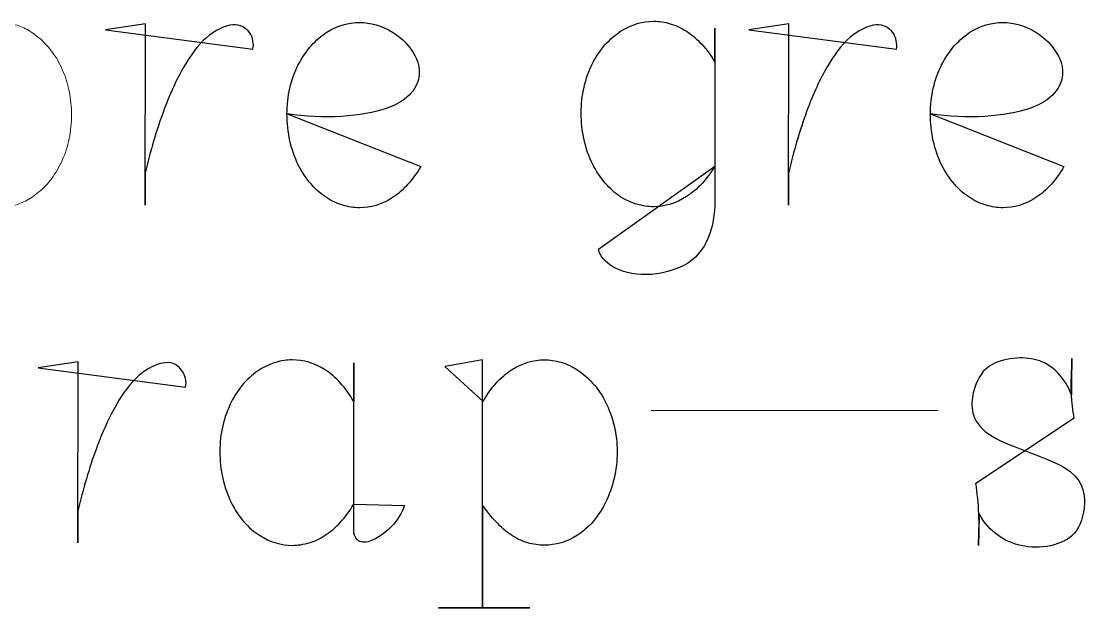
# Model space of a CAD drawing. Header units: centimetres. Extents: x -9.8 to 9.8, y -7.2 to 7.2.
# Drawn here: x -8.713 to -7.648, y 4.834 to 5.421 of the extents above; entities that cross this region are included whole.
import ezdxf

# ---------------------------------------------------------------- set-up
doc = ezdxf.new("R2010")
doc.units = ezdxf.units.CM
doc.header["$MEASUREMENT"] = 0
doc.layers.add('Layer 1', color=7, linetype='Continuous')

msp = doc.modelspace()

# ---------------------------------------------------------------- linework, layer by layer
at = {"layer": 'Layer 1', "color": 7, "lineweight": 0}
msp.add_open_spline([(-8.73654, 5.23458), (-8.73654, 5.23458), (-8.73786, 5.23458), (-8.73786, 5.23458), (-8.73786, 5.23458), (-8.74186, 5.23458), (-8.74567, 5.23514), (-8.75006, 5.23611), (-8.75006, 5.23611), (-8.75445, 5.23725), (-8.759, 5.23878), (-8.76358, 5.24106), (-8.76358, 5.24106), (-8.76816, 5.24334), (-8.77271, 5.2464), (-8.77729, 5.25021), (-8.77729, 5.25021), (-8.78147, 5.25383), (-8.78586, 5.25841), (-8.78967, 5.26373), (-8.78967, 5.26373), (-8.79385, 5.26907), (-8.79729, 5.27516), (-8.80052, 5.28164), (-8.80052, 5.28164), (-8.80319, 5.28868), (-8.80565, 5.29593), (-8.80719, 5.30355), (-8.80719, 5.30355), (-8.80872, 5.31136), (-8.80947, 5.31937), (-8.80947, 5.32736), (-8.80947, 5.32736), (-8.80947, 5.33535), (-8.8087, 5.34318), (-8.80719, 5.35117), (-8.80719, 5.35117), (-8.80566, 5.35879), (-8.80319, 5.36604), (-8.80052, 5.37289), (-8.80052, 5.37289), (-8.79727, 5.37956), (-8.79385, 5.38564), (-8.78967, 5.39099), (-8.78967, 5.39099), (-8.78586, 5.39633), (-8.78147, 5.4007), (-8.77729, 5.40451), (-8.77729, 5.40451), (-8.76814, 5.41213), (-8.75901, 5.41652), (-8.74985, 5.41861), (-8.74985, 5.41861), (-8.74072, 5.4207), (-8.73157, 5.4207), (-8.72241, 5.41861), (-8.72241, 5.41861), (-8.71802, 5.41747), (-8.71328, 5.41594), (-8.70889, 5.41366), (-8.70889, 5.41366), (-8.7045, 5.41138), (-8.69974, 5.40832), (-8.69537, 5.40451), (-8.69537, 5.40451), (-8.69079, 5.4007), (-8.68661, 5.39631), (-8.68262, 5.39099), (-8.68262, 5.39099), (-8.67862, 5.38565), (-8.675, 5.37956), (-8.67214, 5.37289), (-8.67214, 5.37289), (-8.6691, 5.36604), (-8.66661, 5.35879), (-8.6651, 5.35117), (-8.6651, 5.35117), (-8.66357, 5.34318), (-8.66282, 5.33535), (-8.66282, 5.32736), (-8.66282, 5.32736), (-8.66282, 5.31937), (-8.66359, 5.31135), (-8.6651, 5.30355), (-8.6651, 5.30355), (-8.66661, 5.29593), (-8.6691, 5.28868), (-8.67214, 5.28164), (-8.67214, 5.28164), (-8.675, 5.27516), (-8.67862, 5.26907), (-8.68262, 5.26373), (-8.68262, 5.26373), (-8.68662, 5.25839), (-8.69082, 5.25381), (-8.69537, 5.25021), (-8.69537, 5.25021), (-8.69976, 5.2464), (-8.7045, 5.24336), (-8.70889, 5.24106), (-8.70889, 5.24106), (-8.71328, 5.23878), (-8.71802, 5.23725), (-8.72223, 5.23611), (-8.72223, 5.23611), (-8.72662, 5.23516), (-8.73062, 5.23458), (-8.73443, 5.23458), (-8.73443, 5.23458), (-8.73443, 5.23458), (-8.73654, 5.23458), (-8.73654, 5.23458)], degree=3, knots=[0, 0, 0, 0, 0.0344828, 0.0344828, 0.0344828, 0.0344828, 0.0689655, 0.0689655, 0.0689655, 0.0689655, 0.1034483, 0.1034483, 0.1034483, 0.1034483, 0.137931, 0.137931, 0.137931, 0.137931, 0.1724138, 0.1724138, 0.1724138, 0.1724138, 0.2068966, 0.2068966, 0.2068966, 0.2068966, 0.2413793, 0.2413793, 0.2413793, 0.2413793, 0.2758621, 0.2758621, 0.2758621, 0.2758621, 0.3103448, 0.3103448, 0.3103448, 0.3103448, 0.3448276, 0.3448276, 0.3448276, 0.3448276, 0.3793103, 0.3793103, 0.3793103, 0.3793103, 0.4137931, 0.4137931, 0.4137931, 0.4137931, 0.4482759, 0.4482759, 0.4482759, 0.4482759, 0.4827586, 0.4827586, 0.4827586, 0.4827586, 0.5172414, 0.5172414, 0.5172414, 0.5172414, 0.5517241, 0.5517241, 0.5517241, 0.5517241, 0.5862069, 0.5862069, 0.5862069, 0.5862069, 0.6206897, 0.6206897, 0.6206897, 0.6206897, 0.6551724, 0.6551724, 0.6551724, 0.6551724, 0.6896552, 0.6896552, 0.6896552, 0.6896552, 0.7241379, 0.7241379, 0.7241379, 0.7241379, 0.7586207, 0.7586207, 0.7586207, 0.7586207, 0.7931034, 0.7931034, 0.7931034, 0.7931034, 0.8275862, 0.8275862, 0.8275862, 0.8275862, 0.862069, 0.862069, 0.862069, 0.862069, 0.8965517, 0.8965517, 0.8965517, 0.8965517, 0.9310345, 0.9310345, 0.9310345, 0.9310345, 1, 1, 1, 1], dxfattribs=at)
at = {"layer": 'Layer 1', "color": 7}
for points, knots in [([(-8.6287, 5.4127), (-8.6287, 5.4127), (-8.58869, 5.41842), (-8.58869, 5.41842), (-8.58869, 5.41842), (-8.58869, 5.41842), (-8.58906, 5.23707), (-8.58906, 5.23707), (-8.58906, 5.23707), (-8.58906, 5.23707), (-8.58906, 5.2689), (-8.58906, 5.2689), (-8.58906, 5.2689), (-8.5839, 5.29099), (-8.57763, 5.31234), (-8.57078, 5.33063), (-8.57078, 5.33063), (-8.5643, 5.34873), (-8.55726, 5.3632), (-8.55041, 5.3754), (-8.55041, 5.3754), (-8.54337, 5.38741), (-8.53631, 5.39731), (-8.52774, 5.40456), (-8.52774, 5.40456), (-8.51917, 5.41199), (-8.50906, 5.41694), (-8.50126, 5.41752), (-8.50126, 5.41752), (-8.49345, 5.41808), (-8.48792, 5.41427), (-8.48449, 5.40971), (-8.48449, 5.40971), (-8.48105, 5.40458), (-8.47991, 5.39884), (-8.48105, 5.39315), (-8.48105, 5.39315), (-8.48105, 5.39315), (-8.6287, 5.4127), (-8.6287, 5.4127)], [0, 0, 0, 0, 0.0909091, 0.0909091, 0.0909091, 0.0909091, 0.1818182, 0.1818182, 0.1818182, 0.1818182, 0.2727273, 0.2727273, 0.2727273, 0.2727273, 0.3636364, 0.3636364, 0.3636364, 0.3636364, 0.4545455, 0.4545455, 0.4545455, 0.4545455, 0.5454545, 0.5454545, 0.5454545, 0.5454545, 0.6363636, 0.6363636, 0.6363636, 0.6363636, 0.7272727, 0.7272727, 0.7272727, 0.7272727, 0.8181818, 0.8181818, 0.8181818, 0.8181818, 1, 1, 1, 1]), ([(-8.6287, 5.4127), (-8.6287, 5.4127), (-8.6287, 5.4127), (-8.6287, 5.4127), (-8.6287, 5.4127), (-8.6287, 5.4127), (-8.6287, 5.4127), (-8.6287, 5.4127)], [0, 0, 0, 0, 0.3333333, 0.3333333, 0.3333333, 0.3333333, 1, 1, 1, 1]), ([(-8.44696, 5.32832), (-8.41076, 5.32279), (-8.37116, 5.32546), (-8.34753, 5.33382), (-8.34753, 5.33382), (-8.32372, 5.34202), (-8.31573, 5.35573), (-8.31456, 5.36753), (-8.31456, 5.36753), (-8.31342, 5.37915), (-8.31914, 5.38867), (-8.32485, 5.39573), (-8.32485, 5.39573), (-8.33038, 5.40258), (-8.33591, 5.40676), (-8.34123, 5.4102), (-8.34123, 5.4102), (-8.35226, 5.41687), (-8.36332, 5.41991), (-8.37438, 5.41991), (-8.37438, 5.41991), (-8.38523, 5.41991), (-8.39647, 5.41687), (-8.40714, 5.4102), (-8.40714, 5.4102), (-8.41267, 5.40639), (-8.41762, 5.40221), (-8.42257, 5.39686), (-8.42257, 5.39686), (-8.42733, 5.39114), (-8.43172, 5.38485), (-8.43572, 5.37762), (-8.43572, 5.37762), (-8.43934, 5.37056), (-8.44202, 5.36257), (-8.44411, 5.35399), (-8.44411, 5.35399), (-8.44602, 5.34579), (-8.44697, 5.33703), (-8.44697, 5.32809), (-8.44697, 5.32809), (-8.44697, 5.31915), (-8.44583, 5.31018), (-8.44411, 5.30142), (-8.44411, 5.30142), (-8.44202, 5.29285), (-8.43935, 5.28467), (-8.43572, 5.27724), (-8.43572, 5.27724), (-8.43172, 5.26981), (-8.42733, 5.26332), (-8.42257, 5.25782), (-8.42257, 5.25782), (-8.41781, 5.25229), (-8.41267, 5.2479), (-8.40733, 5.24448), (-8.40733, 5.24448), (-8.40199, 5.24086), (-8.39648, 5.23855), (-8.39095, 5.23686), (-8.39095, 5.23686), (-8.38561, 5.23533), (-8.37989, 5.23437), (-8.37439, 5.23437), (-8.37439, 5.23437), (-8.36333, 5.23437), (-8.35211, 5.23741), (-8.34124, 5.24448), (-8.34124, 5.24448), (-8.3359, 5.24789), (-8.33095, 5.25247), (-8.32619, 5.25763), (-8.32619, 5.25763), (-8.32124, 5.26297), (-8.31685, 5.26906), (-8.31304, 5.27554), (-8.31304, 5.27554), (-8.31304, 5.27554), (-8.44696, 5.32832), (-8.44696, 5.32832)], [0, 0, 0, 0, 0.047619, 0.047619, 0.047619, 0.047619, 0.0952381, 0.0952381, 0.0952381, 0.0952381, 0.1428571, 0.1428571, 0.1428571, 0.1428571, 0.1904762, 0.1904762, 0.1904762, 0.1904762, 0.2380952, 0.2380952, 0.2380952, 0.2380952, 0.2857143, 0.2857143, 0.2857143, 0.2857143, 0.3333333, 0.3333333, 0.3333333, 0.3333333, 0.3809524, 0.3809524, 0.3809524, 0.3809524, 0.4285714, 0.4285714, 0.4285714, 0.4285714, 0.4761905, 0.4761905, 0.4761905, 0.4761905, 0.5238095, 0.5238095, 0.5238095, 0.5238095, 0.5714286, 0.5714286, 0.5714286, 0.5714286, 0.6190476, 0.6190476, 0.6190476, 0.6190476, 0.6666667, 0.6666667, 0.6666667, 0.6666667, 0.7142857, 0.7142857, 0.7142857, 0.7142857, 0.7619048, 0.7619048, 0.7619048, 0.7619048, 0.8095238, 0.8095238, 0.8095238, 0.8095238, 0.8571429, 0.8571429, 0.8571429, 0.8571429, 0.9047619, 0.9047619, 0.9047619, 0.9047619, 1, 1, 1, 1]), ([(-8.13512, 5.19288), (-8.13321, 5.18603), (-8.12864, 5.17992), (-8.12065, 5.17534), (-8.12065, 5.17534), (-8.11245, 5.17058), (-8.10102, 5.16714), (-8.08713, 5.16735), (-8.08713, 5.16735), (-8.07342, 5.16754), (-8.05705, 5.17153), (-8.04559, 5.17897), (-8.04559, 5.17897), (-8.03416, 5.18619), (-8.02768, 5.19688), (-8.0235, 5.2085), (-8.0235, 5.2085), (-8.01932, 5.22012), (-8.01837, 5.23287), (-8.01837, 5.24525), (-8.01837, 5.24525), (-8.01837, 5.24525), (-8.01837, 5.41424), (-8.01837, 5.41424), (-8.01837, 5.41424), (-8.01837, 5.41424), (-8.01837, 5.38014), (-8.01837, 5.38014), (-8.01837, 5.38014), (-8.02199, 5.38662), (-8.02657, 5.39273), (-8.03152, 5.39805), (-8.03152, 5.39805), (-8.03628, 5.40321), (-8.04142, 5.40758), (-8.04676, 5.4112), (-8.04676, 5.4112), (-8.0521, 5.41424), (-8.05761, 5.4171), (-8.06314, 5.41863), (-8.06314, 5.41863), (-8.06867, 5.42035), (-8.0742, 5.42112), (-8.0797, 5.42112), (-8.0797, 5.42112), (-8.09076, 5.42112), (-8.10179, 5.41808), (-8.11285, 5.4112), (-8.11285, 5.4112), (-8.11798, 5.40758), (-8.12314, 5.40321), (-8.12828, 5.39786), (-8.12828, 5.39786), (-8.13286, 5.39233), (-8.13722, 5.38606), (-8.14103, 5.37881), (-8.14103, 5.37881), (-8.14465, 5.37159), (-8.14751, 5.36357), (-8.14942, 5.35518), (-8.14942, 5.35518), (-8.15151, 5.34679), (-8.15228, 5.33803), (-8.15228, 5.32909), (-8.15228, 5.32909), (-8.15228, 5.32015), (-8.15151, 5.31118), (-8.14942, 5.30242), (-8.14942, 5.30242), (-8.14751, 5.29385), (-8.14466, 5.28546), (-8.14103, 5.27824), (-8.14103, 5.27824), (-8.13722, 5.27099), (-8.13283, 5.26432), (-8.12828, 5.25898), (-8.12828, 5.25898), (-8.12333, 5.25348), (-8.11817, 5.2489), (-8.11304, 5.24525), (-8.11304, 5.24525), (-8.10751, 5.24202), (-8.10201, 5.23935), (-8.09648, 5.23782), (-8.09648, 5.23782), (-8.09076, 5.23629), (-8.08524, 5.23536), (-8.07971, 5.23536), (-8.07971, 5.23536), (-8.06847, 5.23555), (-8.05743, 5.23859), (-8.04674, 5.24565), (-8.04674, 5.24565), (-8.0414, 5.2489), (-8.03626, 5.25346), (-8.03131, 5.25861), (-8.03131, 5.25861), (-8.02673, 5.26395), (-8.02218, 5.26985), (-8.01835, 5.27594), (-8.01835, 5.27594), (-8.01835, 5.27594), (-8.13512, 5.19288), (-8.13512, 5.19288)], [0, 0, 0, 0, 0.037037, 0.037037, 0.037037, 0.037037, 0.0740741, 0.0740741, 0.0740741, 0.0740741, 0.1111111, 0.1111111, 0.1111111, 0.1111111, 0.1481481, 0.1481481, 0.1481481, 0.1481481, 0.1851852, 0.1851852, 0.1851852, 0.1851852, 0.2222222, 0.2222222, 0.2222222, 0.2222222, 0.2592593, 0.2592593, 0.2592593, 0.2592593, 0.2962963, 0.2962963, 0.2962963, 0.2962963, 0.3333333, 0.3333333, 0.3333333, 0.3333333, 0.3703704, 0.3703704, 0.3703704, 0.3703704, 0.4074074, 0.4074074, 0.4074074, 0.4074074, 0.4444444, 0.4444444, 0.4444444, 0.4444444, 0.4814815, 0.4814815, 0.4814815, 0.4814815, 0.5185185, 0.5185185, 0.5185185, 0.5185185, 0.5555556, 0.5555556, 0.5555556, 0.5555556, 0.5925926, 0.5925926, 0.5925926, 0.5925926, 0.6296296, 0.6296296, 0.6296296, 0.6296296, 0.6666667, 0.6666667, 0.6666667, 0.6666667, 0.7037037, 0.7037037, 0.7037037, 0.7037037, 0.7407407, 0.7407407, 0.7407407, 0.7407407, 0.7777778, 0.7777778, 0.7777778, 0.7777778, 0.8148148, 0.8148148, 0.8148148, 0.8148148, 0.8518519, 0.8518519, 0.8518519, 0.8518519, 0.8888889, 0.8888889, 0.8888889, 0.8888889, 0.9259259, 0.9259259, 0.9259259, 0.9259259, 1, 1, 1, 1]), ([(-7.98444, 5.4127), (-7.98444, 5.4127), (-7.94443, 5.41842), (-7.94443, 5.41842), (-7.94443, 5.41842), (-7.94443, 5.41842), (-7.94462, 5.23707), (-7.94462, 5.23707), (-7.94462, 5.23707), (-7.94462, 5.23707), (-7.94462, 5.2689), (-7.94462, 5.2689), (-7.94462, 5.2689), (-7.93967, 5.29099), (-7.93319, 5.31234), (-7.92652, 5.33063), (-7.92652, 5.33063), (-7.92004, 5.34873), (-7.913, 5.3632), (-7.90594, 5.3754), (-7.90594, 5.3754), (-7.89909, 5.38741), (-7.89202, 5.39731), (-7.88345, 5.40456), (-7.88345, 5.40456), (-7.87488, 5.41199), (-7.86477, 5.41694), (-7.85697, 5.41752), (-7.85697, 5.41752), (-7.84916, 5.41808), (-7.84363, 5.41427), (-7.8402, 5.40971), (-7.8402, 5.40971), (-7.83676, 5.40458), (-7.83562, 5.39884), (-7.83658, 5.39315), (-7.83658, 5.39315), (-7.83658, 5.39315), (-7.98444, 5.4127), (-7.98444, 5.4127)], [0, 0, 0, 0, 0.0909091, 0.0909091, 0.0909091, 0.0909091, 0.1818182, 0.1818182, 0.1818182, 0.1818182, 0.2727273, 0.2727273, 0.2727273, 0.2727273, 0.3636364, 0.3636364, 0.3636364, 0.3636364, 0.4545455, 0.4545455, 0.4545455, 0.4545455, 0.5454545, 0.5454545, 0.5454545, 0.5454545, 0.6363636, 0.6363636, 0.6363636, 0.6363636, 0.7272727, 0.7272727, 0.7272727, 0.7272727, 0.8181818, 0.8181818, 0.8181818, 0.8181818, 1, 1, 1, 1]), ([(-7.98444, 5.4127), (-7.98444, 5.4127), (-7.98444, 5.4127), (-7.98444, 5.4127), (-7.98444, 5.4127), (-7.98444, 5.4127), (-7.98444, 5.4127), (-7.98444, 5.4127)], [0, 0, 0, 0, 0.3333333, 0.3333333, 0.3333333, 0.3333333, 1, 1, 1, 1]), ([(-7.80251, 5.32832), (-7.76631, 5.32279), (-7.72689, 5.32546), (-7.70308, 5.33382), (-7.70308, 5.33382), (-7.67945, 5.34202), (-7.67146, 5.35573), (-7.67032, 5.36753), (-7.67032, 5.36753), (-7.66918, 5.37915), (-7.6749, 5.38867), (-7.68061, 5.39573), (-7.68061, 5.39573), (-7.68614, 5.40258), (-7.69167, 5.40676), (-7.69699, 5.4102), (-7.69699, 5.4102), (-7.70784, 5.41687), (-7.71908, 5.41991), (-7.73014, 5.41991), (-7.73014, 5.41991), (-7.74099, 5.41991), (-7.75223, 5.41687), (-7.7629, 5.4102), (-7.7629, 5.4102), (-7.76824, 5.40639), (-7.77338, 5.40221), (-7.77833, 5.39686), (-7.77833, 5.39686), (-7.78309, 5.39114), (-7.78748, 5.38485), (-7.79129, 5.37762), (-7.79129, 5.37762), (-7.79491, 5.37056), (-7.79777, 5.36257), (-7.79968, 5.35399), (-7.79968, 5.35399), (-7.80159, 5.34579), (-7.80254, 5.33703), (-7.80254, 5.32809), (-7.80254, 5.32809), (-7.80254, 5.31915), (-7.80159, 5.31018), (-7.79968, 5.30142), (-7.79968, 5.30142), (-7.79777, 5.29285), (-7.79492, 5.28467), (-7.79129, 5.27724), (-7.79129, 5.27724), (-7.78748, 5.26981), (-7.78309, 5.26332), (-7.77833, 5.25782), (-7.77833, 5.25782), (-7.77357, 5.25229), (-7.76841, 5.2479), (-7.76309, 5.24448), (-7.76309, 5.24448), (-7.75775, 5.24086), (-7.75224, 5.23855), (-7.74671, 5.23686), (-7.74671, 5.23686), (-7.74118, 5.23533), (-7.73547, 5.23437), (-7.73015, 5.23437), (-7.73015, 5.23437), (-7.71891, 5.23437), (-7.70766, 5.23741), (-7.697, 5.24448), (-7.697, 5.24448), (-7.69168, 5.24789), (-7.68652, 5.25247), (-7.68176, 5.25763), (-7.68176, 5.25763), (-7.677, 5.26297), (-7.67261, 5.26906), (-7.6688, 5.27554), (-7.6688, 5.27554), (-7.6688, 5.27554), (-7.80251, 5.32832), (-7.80251, 5.32832)], [0, 0, 0, 0, 0.047619, 0.047619, 0.047619, 0.047619, 0.0952381, 0.0952381, 0.0952381, 0.0952381, 0.1428571, 0.1428571, 0.1428571, 0.1428571, 0.1904762, 0.1904762, 0.1904762, 0.1904762, 0.2380952, 0.2380952, 0.2380952, 0.2380952, 0.2857143, 0.2857143, 0.2857143, 0.2857143, 0.3333333, 0.3333333, 0.3333333, 0.3333333, 0.3809524, 0.3809524, 0.3809524, 0.3809524, 0.4285714, 0.4285714, 0.4285714, 0.4285714, 0.4761905, 0.4761905, 0.4761905, 0.4761905, 0.5238095, 0.5238095, 0.5238095, 0.5238095, 0.5714286, 0.5714286, 0.5714286, 0.5714286, 0.6190476, 0.6190476, 0.6190476, 0.6190476, 0.6666667, 0.6666667, 0.6666667, 0.6666667, 0.7142857, 0.7142857, 0.7142857, 0.7142857, 0.7619048, 0.7619048, 0.7619048, 0.7619048, 0.8095238, 0.8095238, 0.8095238, 0.8095238, 0.8571429, 0.8571429, 0.8571429, 0.8571429, 0.9047619, 0.9047619, 0.9047619, 0.9047619, 1, 1, 1, 1]), ([(-8.44696, 5.32832), (-8.44696, 5.32832), (-8.44696, 5.32832), (-8.44696, 5.32832), (-8.44696, 5.32832), (-8.44696, 5.32832), (-8.44696, 5.32832), (-8.44696, 5.32832)], [0, 0, 0, 0, 0.3333333, 0.3333333, 0.3333333, 0.3333333, 1, 1, 1, 1]), ([(-7.80251, 5.32832), (-7.80251, 5.32832), (-7.80251, 5.32832), (-7.80251, 5.32832), (-7.80251, 5.32832), (-7.80251, 5.32832), (-7.80251, 5.32832), (-7.80251, 5.32832)], [0, 0, 0, 0, 0.3333333, 0.3333333, 0.3333333, 0.3333333, 1, 1, 1, 1]), ([(-8.13512, 5.19288), (-8.13512, 5.19288), (-8.13512, 5.19288), (-8.13512, 5.19288), (-8.13512, 5.19288), (-8.13512, 5.19288), (-8.13512, 5.19288), (-8.13512, 5.19288)], [0, 0, 0, 0, 0.3333333, 0.3333333, 0.3333333, 0.3333333, 1, 1, 1, 1]), ([(-8.3801, 4.9374), (-8.38391, 4.93092), (-8.38849, 4.92481), (-8.39344, 4.91949), (-8.39344, 4.91949), (-8.39802, 4.91433), (-8.40315, 4.90978), (-8.40868, 4.90634), (-8.40868, 4.90634), (-8.41384, 4.90272), (-8.41934, 4.90044), (-8.42487, 4.89872), (-8.42487, 4.89872), (-8.4304, 4.89719), (-8.43593, 4.89626), (-8.44164, 4.89626), (-8.44164, 4.89626), (-8.4527, 4.89626), (-8.46394, 4.89949), (-8.47461, 4.90634), (-8.47461, 4.90634), (-8.47995, 4.90978), (-8.48509, 4.91415), (-8.49004, 4.91968), (-8.49004, 4.91968), (-8.4948, 4.92521), (-8.49919, 4.93169), (-8.50279, 4.9391), (-8.50279, 4.9391), (-8.50639, 4.94651), (-8.50946, 4.95474), (-8.51136, 4.96331), (-8.51136, 4.96331), (-8.51327, 4.97207), (-8.51422, 4.98101), (-8.51422, 4.98979), (-8.51422, 4.98979), (-8.51422, 4.99892), (-8.51327, 5.0077), (-8.51136, 5.01588), (-8.51136, 5.01588), (-8.50945, 5.02427), (-8.50641, 5.03244), (-8.50279, 5.03969), (-8.50279, 5.03969), (-8.49917, 5.04675), (-8.4948, 5.05321), (-8.49004, 5.05874), (-8.49004, 5.05874), (-8.48509, 5.06406), (-8.47975, 5.06845), (-8.47443, 5.07208), (-8.47443, 5.07208), (-8.46909, 5.07531), (-8.46358, 5.07798), (-8.45805, 5.07951), (-8.45805, 5.07951), (-8.45271, 5.08104), (-8.4472, 5.082), (-8.44167, 5.082), (-8.44167, 5.082), (-8.43043, 5.082), (-8.41939, 5.07875), (-8.4087, 5.07208), (-8.4087, 5.07208), (-8.40338, 5.06846), (-8.39804, 5.06406), (-8.39346, 5.05874), (-8.39346, 5.05874), (-8.38833, 5.0534), (-8.38393, 5.04691), (-8.38012, 5.04025), (-8.38012, 5.04025), (-8.38012, 5.04025), (-8.38012, 5.07912), (-8.38012, 5.07912), (-8.38012, 5.07912), (-8.38012, 5.07912), (-8.38012, 4.91167), (-8.38012, 4.91167), (-8.38012, 4.91167), (-8.38012, 4.90805), (-8.37917, 4.90424), (-8.37631, 4.90175), (-8.37631, 4.90175), (-8.37364, 4.89926), (-8.36964, 4.89834), (-8.36335, 4.90061), (-8.36335, 4.90061), (-8.35726, 4.90289), (-8.34888, 4.90842), (-8.34258, 4.91471), (-8.34258, 4.91471), (-8.3361, 4.92119), (-8.33192, 4.92844), (-8.32924, 4.93622), (-8.32924, 4.93622), (-8.32924, 4.93622), (-8.3801, 4.9374), (-8.3801, 4.9374)], [0, 0, 0, 0, 0.0384615, 0.0384615, 0.0384615, 0.0384615, 0.0769231, 0.0769231, 0.0769231, 0.0769231, 0.1153846, 0.1153846, 0.1153846, 0.1153846, 0.1538462, 0.1538462, 0.1538462, 0.1538462, 0.1923077, 0.1923077, 0.1923077, 0.1923077, 0.2307692, 0.2307692, 0.2307692, 0.2307692, 0.2692308, 0.2692308, 0.2692308, 0.2692308, 0.3076923, 0.3076923, 0.3076923, 0.3076923, 0.3461538, 0.3461538, 0.3461538, 0.3461538, 0.3846154, 0.3846154, 0.3846154, 0.3846154, 0.4230769, 0.4230769, 0.4230769, 0.4230769, 0.4615385, 0.4615385, 0.4615385, 0.4615385, 0.5, 0.5, 0.5, 0.5, 0.5384615, 0.5384615, 0.5384615, 0.5384615, 0.5769231, 0.5769231, 0.5769231, 0.5769231, 0.6153846, 0.6153846, 0.6153846, 0.6153846, 0.6538462, 0.6538462, 0.6538462, 0.6538462, 0.6923077, 0.6923077, 0.6923077, 0.6923077, 0.7307692, 0.7307692, 0.7307692, 0.7307692, 0.7692308, 0.7692308, 0.7692308, 0.7692308, 0.8076923, 0.8076923, 0.8076923, 0.8076923, 0.8461538, 0.8461538, 0.8461538, 0.8461538, 0.8846154, 0.8846154, 0.8846154, 0.8846154, 0.9230769, 0.9230769, 0.9230769, 0.9230769, 1, 1, 1, 1]), ([(-8.28905, 5.07533), (-8.28905, 5.07533), (-8.25114, 5.082), (-8.25114, 5.082), (-8.25114, 5.082), (-8.25114, 5.082), (-8.25114, 4.83377), (-8.25114, 4.83377), (-8.25114, 4.83377), (-8.25114, 4.83377), (-8.29532, 4.83377), (-8.29532, 4.83377), (-8.29532, 4.83377), (-8.29532, 4.83377), (-8.20388, 4.83377), (-8.20388, 4.83377), (-8.20388, 4.83377), (-8.20388, 4.83377), (-8.25114, 4.83377), (-8.25114, 4.83377), (-8.25114, 4.83377), (-8.25114, 4.83377), (-8.25114, 4.93645), (-8.25114, 4.93645), (-8.25114, 4.93645), (-8.24696, 4.93055), (-8.24238, 4.92465), (-8.23743, 4.91968), (-8.23743, 4.91968), (-8.23267, 4.91434), (-8.22751, 4.90997), (-8.22219, 4.90634), (-8.22219, 4.90634), (-8.21685, 4.90293), (-8.21134, 4.90044), (-8.20581, 4.89872), (-8.20581, 4.89872), (-8.20028, 4.89719), (-8.19478, 4.89644), (-8.18925, 4.89644), (-8.18925, 4.89644), (-8.17819, 4.89644), (-8.16676, 4.89948), (-8.1561, 4.90636), (-8.1561, 4.90636), (-8.15076, 4.90998), (-8.14544, 4.91417), (-8.14067, 4.9197), (-8.14067, 4.9197), (-8.13609, 4.92523), (-8.13154, 4.93171), (-8.12792, 4.93912), (-8.12792, 4.93912), (-8.12451, 4.94655), (-8.12125, 4.95476), (-8.11935, 4.96333), (-8.11935, 4.96333), (-8.11744, 4.97209), (-8.11631, 4.98103), (-8.11631, 4.98981), (-8.11631, 4.98981), (-8.11631, 4.99894), (-8.11745, 5.00772), (-8.11935, 5.01611), (-8.11935, 5.01611), (-8.12126, 5.02431), (-8.12451, 5.03249), (-8.12792, 5.03974), (-8.12792, 5.03974), (-8.13154, 5.04696), (-8.13612, 5.05347), (-8.14088, 5.05879), (-8.14088, 5.05879), (-8.14564, 5.06429), (-8.15099, 5.0685), (-8.15631, 5.07213), (-8.15631, 5.07213), (-8.16163, 5.07554), (-8.16716, 5.07803), (-8.1725, 5.07956), (-8.1725, 5.07956), (-8.17822, 5.08109), (-8.18374, 5.08205), (-8.18927, 5.08205), (-8.18927, 5.08205), (-8.20012, 5.08205), (-8.21136, 5.0788), (-8.22203, 5.07213), (-8.22203, 5.07213), (-8.22737, 5.06851), (-8.23269, 5.06432), (-8.23746, 5.05879), (-8.23746, 5.05879), (-8.24241, 5.05345), (-8.2468, 5.04696), (-8.25061, 5.0403), (-8.25061, 5.0403), (-8.25061, 5.0403), (-8.28905, 5.07533), (-8.28905, 5.07533)], [0, 0, 0, 0, 0.0384615, 0.0384615, 0.0384615, 0.0384615, 0.0769231, 0.0769231, 0.0769231, 0.0769231, 0.1153846, 0.1153846, 0.1153846, 0.1153846, 0.1538462, 0.1538462, 0.1538462, 0.1538462, 0.1923077, 0.1923077, 0.1923077, 0.1923077, 0.2307692, 0.2307692, 0.2307692, 0.2307692, 0.2692308, 0.2692308, 0.2692308, 0.2692308, 0.3076923, 0.3076923, 0.3076923, 0.3076923, 0.3461538, 0.3461538, 0.3461538, 0.3461538, 0.3846154, 0.3846154, 0.3846154, 0.3846154, 0.4230769, 0.4230769, 0.4230769, 0.4230769, 0.4615385, 0.4615385, 0.4615385, 0.4615385, 0.5, 0.5, 0.5, 0.5, 0.5384615, 0.5384615, 0.5384615, 0.5384615, 0.5769231, 0.5769231, 0.5769231, 0.5769231, 0.6153846, 0.6153846, 0.6153846, 0.6153846, 0.6538462, 0.6538462, 0.6538462, 0.6538462, 0.6923077, 0.6923077, 0.6923077, 0.6923077, 0.7307692, 0.7307692, 0.7307692, 0.7307692, 0.7692308, 0.7692308, 0.7692308, 0.7692308, 0.8076923, 0.8076923, 0.8076923, 0.8076923, 0.8461538, 0.8461538, 0.8461538, 0.8461538, 0.8846154, 0.8846154, 0.8846154, 0.8846154, 0.9230769, 0.9230769, 0.9230769, 0.9230769, 1, 1, 1, 1]), ([(-7.75697, 4.95836), (-7.75565, 4.94825), (-7.75448, 4.93836), (-7.75411, 4.92807), (-7.75411, 4.92807), (-7.75353, 4.91778), (-7.75411, 4.90693), (-7.75448, 4.89608), (-7.75448, 4.89608), (-7.75429, 4.90351), (-7.7539, 4.91074), (-7.7539, 4.91608), (-7.7539, 4.91608), (-7.75371, 4.92161), (-7.7539, 4.92502), (-7.75409, 4.92846), (-7.75409, 4.92846), (-7.75009, 4.92084), (-7.74438, 4.91399), (-7.7379, 4.90864), (-7.7379, 4.90864), (-7.73123, 4.90311), (-7.7238, 4.8993), (-7.71504, 4.89684), (-7.71504, 4.89684), (-7.70628, 4.89456), (-7.69618, 4.8934), (-7.68609, 4.89512), (-7.68609, 4.89512), (-7.67598, 4.89665), (-7.66551, 4.90065), (-7.65865, 4.90808), (-7.65865, 4.90808), (-7.65198, 4.9157), (-7.64894, 4.92636), (-7.64836, 4.93837), (-7.64836, 4.93837), (-7.64799, 4.95038), (-7.65008, 4.96353), (-7.6695, 4.97475), (-7.6695, 4.97475), (-7.68911, 4.98599), (-7.72607, 4.99515), (-7.74438, 5.0079), (-7.74438, 5.0079), (-7.76266, 5.02047), (-7.76248, 5.03685), (-7.75962, 5.04886), (-7.75962, 5.04886), (-7.75676, 5.06124), (-7.75181, 5.06942), (-7.74457, 5.07476), (-7.74457, 5.07476), (-7.73733, 5.0801), (-7.72819, 5.08257), (-7.71962, 5.08354), (-7.71962, 5.08354), (-7.71105, 5.08449), (-7.70306, 5.08391), (-7.69562, 5.08182), (-7.69562, 5.08182), (-7.68818, 5.07973), (-7.68133, 5.07552), (-7.67543, 5.06944), (-7.67543, 5.06944), (-7.66953, 5.06354), (-7.66437, 5.05555), (-7.66114, 5.04695), (-7.66114, 5.04695), (-7.66133, 5.05039), (-7.66151, 5.05362), (-7.66133, 5.0597), (-7.66133, 5.0597), (-7.66133, 5.06579), (-7.66096, 5.07475), (-7.66077, 5.08351), (-7.66077, 5.08351), (-7.66114, 5.07131), (-7.66172, 5.05893), (-7.66133, 5.04922), (-7.66133, 5.04922), (-7.66096, 5.03914), (-7.65982, 5.03152), (-7.65847, 5.02387), (-7.65847, 5.02387), (-7.65847, 5.02387), (-7.75697, 4.95836), (-7.75697, 4.95836)], [0, 0, 0, 0, 0.0434783, 0.0434783, 0.0434783, 0.0434783, 0.0869565, 0.0869565, 0.0869565, 0.0869565, 0.1304348, 0.1304348, 0.1304348, 0.1304348, 0.173913, 0.173913, 0.173913, 0.173913, 0.2173913, 0.2173913, 0.2173913, 0.2173913, 0.2608696, 0.2608696, 0.2608696, 0.2608696, 0.3043478, 0.3043478, 0.3043478, 0.3043478, 0.3478261, 0.3478261, 0.3478261, 0.3478261, 0.3913043, 0.3913043, 0.3913043, 0.3913043, 0.4347826, 0.4347826, 0.4347826, 0.4347826, 0.4782609, 0.4782609, 0.4782609, 0.4782609, 0.5217391, 0.5217391, 0.5217391, 0.5217391, 0.5652174, 0.5652174, 0.5652174, 0.5652174, 0.6086957, 0.6086957, 0.6086957, 0.6086957, 0.6521739, 0.6521739, 0.6521739, 0.6521739, 0.6956522, 0.6956522, 0.6956522, 0.6956522, 0.7391304, 0.7391304, 0.7391304, 0.7391304, 0.7826087, 0.7826087, 0.7826087, 0.7826087, 0.826087, 0.826087, 0.826087, 0.826087, 0.8695652, 0.8695652, 0.8695652, 0.8695652, 0.9130435, 0.9130435, 0.9130435, 0.9130435, 1, 1, 1, 1]), ([(-8.69614, 5.07419), (-8.69614, 5.07419), (-8.65613, 5.08009), (-8.65613, 5.08009), (-8.65613, 5.08009), (-8.65613, 5.08009), (-8.65632, 4.89874), (-8.65632, 4.89874), (-8.65632, 4.89874), (-8.65632, 4.89874), (-8.65632, 4.93057), (-8.65632, 4.93057), (-8.65632, 4.93057), (-8.65137, 4.95266), (-8.64489, 4.9742), (-8.63822, 4.9923), (-8.63822, 4.9923), (-8.63174, 5.0104), (-8.62488, 5.02487), (-8.61785, 5.03707), (-8.61785, 5.03707), (-8.611, 5.04924), (-8.60375, 5.05898), (-8.59536, 5.06623), (-8.59536, 5.06623), (-8.58679, 5.07366), (-8.5765, 5.07861), (-8.56869, 5.07917), (-8.56869, 5.07917), (-8.56088, 5.07994), (-8.55554, 5.07613), (-8.55213, 5.07136), (-8.55213, 5.07136), (-8.54869, 5.06639), (-8.54737, 5.06049), (-8.54851, 5.0548), (-8.54851, 5.0548), (-8.54851, 5.0548), (-8.69614, 5.07419), (-8.69614, 5.07419)], [0, 0, 0, 0, 0.0909091, 0.0909091, 0.0909091, 0.0909091, 0.1818182, 0.1818182, 0.1818182, 0.1818182, 0.2727273, 0.2727273, 0.2727273, 0.2727273, 0.3636364, 0.3636364, 0.3636364, 0.3636364, 0.4545455, 0.4545455, 0.4545455, 0.4545455, 0.5454545, 0.5454545, 0.5454545, 0.5454545, 0.6363636, 0.6363636, 0.6363636, 0.6363636, 0.7272727, 0.7272727, 0.7272727, 0.7272727, 0.8181818, 0.8181818, 0.8181818, 0.8181818, 1, 1, 1, 1]), ([(-8.69614, 5.07419), (-8.69614, 5.07419), (-8.69614, 5.07419), (-8.69614, 5.07419), (-8.69614, 5.07419), (-8.69614, 5.07419), (-8.69614, 5.07419), (-8.69614, 5.07419)], [0, 0, 0, 0, 0.3333333, 0.3333333, 0.3333333, 0.3333333, 1, 1, 1, 1]), ([(-8.28905, 5.07533), (-8.28905, 5.07533), (-8.28905, 5.07533), (-8.28905, 5.07533), (-8.28905, 5.07533), (-8.28905, 5.07533), (-8.28905, 5.07533), (-8.28905, 5.07533)], [0, 0, 0, 0, 0.3333333, 0.3333333, 0.3333333, 0.3333333, 1, 1, 1, 1]), ([(-7.75697, 4.95836), (-7.75697, 4.95836), (-7.75697, 4.95836), (-7.75697, 4.95836), (-7.75697, 4.95836), (-7.75697, 4.95836), (-7.75697, 4.95836), (-7.75697, 4.95836)], [0, 0, 0, 0, 0.3333333, 0.3333333, 0.3333333, 0.3333333, 1, 1, 1, 1]), ([(-8.3801, 4.9374), (-8.3801, 4.9374), (-8.3801, 4.9374), (-8.3801, 4.9374), (-8.3801, 4.9374), (-8.3801, 4.9374), (-8.3801, 4.9374), (-8.3801, 4.9374)], [0, 0, 0, 0, 0.3333333, 0.3333333, 0.3333333, 0.3333333, 1, 1, 1, 1])]:
    msp.add_open_spline(points, degree=3, knots=knots, dxfattribs=at)
at = {"layer": 'Layer 1', "color": 9, "lineweight": 0}
for points, knots in [([(-8.6287, 5.4127), (-8.6287, 5.4127), (-8.58869, 5.41842), (-8.58869, 5.41842), (-8.58869, 5.41842), (-8.58869, 5.41842), (-8.58906, 5.23707), (-8.58906, 5.23707), (-8.58906, 5.23707), (-8.58906, 5.23707), (-8.58906, 5.2689), (-8.58906, 5.2689), (-8.58906, 5.2689), (-8.5839, 5.29099), (-8.57763, 5.31234), (-8.57078, 5.33063), (-8.57078, 5.33063), (-8.5643, 5.34873), (-8.55726, 5.3632), (-8.55041, 5.3754), (-8.55041, 5.3754), (-8.54337, 5.38741), (-8.53631, 5.39731), (-8.52774, 5.40456), (-8.52774, 5.40456), (-8.51917, 5.41199), (-8.50906, 5.41694), (-8.50126, 5.41752), (-8.50126, 5.41752), (-8.49345, 5.41808), (-8.48792, 5.41427), (-8.48449, 5.40971), (-8.48449, 5.40971), (-8.48105, 5.40458), (-8.47991, 5.39884), (-8.48105, 5.39315)], [0, 0, 0, 0, 0.1, 0.1, 0.1, 0.1, 0.2, 0.2, 0.2, 0.2, 0.3, 0.3, 0.3, 0.3, 0.4, 0.4, 0.4, 0.4, 0.5, 0.5, 0.5, 0.5, 0.6, 0.6, 0.6, 0.6, 0.7, 0.7, 0.7, 0.7, 0.8, 0.8, 0.8, 0.8, 1, 1, 1, 1]), ([(-8.6287, 5.4127), (-8.6287, 5.4127), (-8.6287, 5.4127), (-8.6287, 5.4127), (-8.6287, 5.4127), (-8.6287, 5.4127), (-8.6287, 5.4127), (-8.6287, 5.4127)], [0, 0, 0, 0, 0.3333333, 0.3333333, 0.3333333, 0.3333333, 1, 1, 1, 1]), ([(-8.44696, 5.32832), (-8.41076, 5.32279), (-8.37116, 5.32546), (-8.34753, 5.33382), (-8.34753, 5.33382), (-8.32372, 5.34202), (-8.31573, 5.35573), (-8.31456, 5.36753), (-8.31456, 5.36753), (-8.31342, 5.37915), (-8.31914, 5.38867), (-8.32485, 5.39573), (-8.32485, 5.39573), (-8.33038, 5.40258), (-8.33591, 5.40676), (-8.34123, 5.4102), (-8.34123, 5.4102), (-8.35226, 5.41687), (-8.36332, 5.41991), (-8.37438, 5.41991), (-8.37438, 5.41991), (-8.38523, 5.41991), (-8.39647, 5.41687), (-8.40714, 5.4102), (-8.40714, 5.4102), (-8.41267, 5.40639), (-8.41762, 5.40221), (-8.42257, 5.39686), (-8.42257, 5.39686), (-8.42733, 5.39114), (-8.43172, 5.38485), (-8.43572, 5.37762), (-8.43572, 5.37762), (-8.43934, 5.37056), (-8.44202, 5.36257), (-8.44411, 5.35399), (-8.44411, 5.35399), (-8.44602, 5.34579), (-8.44697, 5.33703), (-8.44697, 5.32809), (-8.44697, 5.32809), (-8.44697, 5.31915), (-8.44583, 5.31018), (-8.44411, 5.30142), (-8.44411, 5.30142), (-8.44202, 5.29285), (-8.43935, 5.28467), (-8.43572, 5.27724), (-8.43572, 5.27724), (-8.43172, 5.26981), (-8.42733, 5.26332), (-8.42257, 5.25782), (-8.42257, 5.25782), (-8.41781, 5.25229), (-8.41267, 5.2479), (-8.40733, 5.24448), (-8.40733, 5.24448), (-8.40199, 5.24086), (-8.39648, 5.23855), (-8.39095, 5.23686), (-8.39095, 5.23686), (-8.38561, 5.23533), (-8.37989, 5.23437), (-8.37439, 5.23437), (-8.37439, 5.23437), (-8.36333, 5.23437), (-8.35211, 5.23741), (-8.34124, 5.24448), (-8.34124, 5.24448), (-8.3359, 5.24789), (-8.33095, 5.25247), (-8.32619, 5.25763), (-8.32619, 5.25763), (-8.32124, 5.26297), (-8.31685, 5.26906), (-8.31304, 5.27554)], [0, 0, 0, 0, 0.05, 0.05, 0.05, 0.05, 0.1, 0.1, 0.1, 0.1, 0.15, 0.15, 0.15, 0.15, 0.2, 0.2, 0.2, 0.2, 0.25, 0.25, 0.25, 0.25, 0.3, 0.3, 0.3, 0.3, 0.35, 0.35, 0.35, 0.35, 0.4, 0.4, 0.4, 0.4, 0.45, 0.45, 0.45, 0.45, 0.5, 0.5, 0.5, 0.5, 0.55, 0.55, 0.55, 0.55, 0.6, 0.6, 0.6, 0.6, 0.65, 0.65, 0.65, 0.65, 0.7, 0.7, 0.7, 0.7, 0.75, 0.75, 0.75, 0.75, 0.8, 0.8, 0.8, 0.8, 0.85, 0.85, 0.85, 0.85, 0.9, 0.9, 0.9, 0.9, 1, 1, 1, 1]), ([(-8.13512, 5.19288), (-8.13321, 5.18603), (-8.12864, 5.17992), (-8.12065, 5.17534), (-8.12065, 5.17534), (-8.11245, 5.17058), (-8.10102, 5.16714), (-8.08713, 5.16735), (-8.08713, 5.16735), (-8.07342, 5.16754), (-8.05705, 5.17153), (-8.04559, 5.17897), (-8.04559, 5.17897), (-8.03416, 5.18619), (-8.02768, 5.19688), (-8.0235, 5.2085), (-8.0235, 5.2085), (-8.01932, 5.22012), (-8.01837, 5.23287), (-8.01837, 5.24525), (-8.01837, 5.24525), (-8.01837, 5.24525), (-8.01837, 5.41424), (-8.01837, 5.41424), (-8.01837, 5.41424), (-8.01837, 5.41424), (-8.01837, 5.38014), (-8.01837, 5.38014), (-8.01837, 5.38014), (-8.02199, 5.38662), (-8.02657, 5.39273), (-8.03152, 5.39805), (-8.03152, 5.39805), (-8.03628, 5.40321), (-8.04142, 5.40758), (-8.04676, 5.4112), (-8.04676, 5.4112), (-8.0521, 5.41424), (-8.05761, 5.4171), (-8.06314, 5.41863), (-8.06314, 5.41863), (-8.06867, 5.42035), (-8.0742, 5.42112), (-8.0797, 5.42112), (-8.0797, 5.42112), (-8.09076, 5.42112), (-8.10179, 5.41808), (-8.11285, 5.4112), (-8.11285, 5.4112), (-8.11798, 5.40758), (-8.12314, 5.40321), (-8.12828, 5.39786), (-8.12828, 5.39786), (-8.13286, 5.39233), (-8.13722, 5.38606), (-8.14103, 5.37881), (-8.14103, 5.37881), (-8.14465, 5.37159), (-8.14751, 5.36357), (-8.14942, 5.35518), (-8.14942, 5.35518), (-8.15151, 5.34679), (-8.15228, 5.33803), (-8.15228, 5.32909), (-8.15228, 5.32909), (-8.15228, 5.32015), (-8.15151, 5.31118), (-8.14942, 5.30242), (-8.14942, 5.30242), (-8.14751, 5.29385), (-8.14466, 5.28546), (-8.14103, 5.27824), (-8.14103, 5.27824), (-8.13722, 5.27099), (-8.13283, 5.26432), (-8.12828, 5.25898), (-8.12828, 5.25898), (-8.12333, 5.25348), (-8.11817, 5.2489), (-8.11304, 5.24525), (-8.11304, 5.24525), (-8.10751, 5.24202), (-8.10201, 5.23935), (-8.09648, 5.23782), (-8.09648, 5.23782), (-8.09076, 5.23629), (-8.08524, 5.23536), (-8.07971, 5.23536), (-8.07971, 5.23536), (-8.06847, 5.23555), (-8.05743, 5.23859), (-8.04674, 5.24565), (-8.04674, 5.24565), (-8.0414, 5.2489), (-8.03626, 5.25346), (-8.03131, 5.25861), (-8.03131, 5.25861), (-8.02673, 5.26395), (-8.02218, 5.26985), (-8.01835, 5.27594)], [0, 0, 0, 0, 0.0384615, 0.0384615, 0.0384615, 0.0384615, 0.0769231, 0.0769231, 0.0769231, 0.0769231, 0.1153846, 0.1153846, 0.1153846, 0.1153846, 0.1538462, 0.1538462, 0.1538462, 0.1538462, 0.1923077, 0.1923077, 0.1923077, 0.1923077, 0.2307692, 0.2307692, 0.2307692, 0.2307692, 0.2692308, 0.2692308, 0.2692308, 0.2692308, 0.3076923, 0.3076923, 0.3076923, 0.3076923, 0.3461538, 0.3461538, 0.3461538, 0.3461538, 0.3846154, 0.3846154, 0.3846154, 0.3846154, 0.4230769, 0.4230769, 0.4230769, 0.4230769, 0.4615385, 0.4615385, 0.4615385, 0.4615385, 0.5, 0.5, 0.5, 0.5, 0.5384615, 0.5384615, 0.5384615, 0.5384615, 0.5769231, 0.5769231, 0.5769231, 0.5769231, 0.6153846, 0.6153846, 0.6153846, 0.6153846, 0.6538462, 0.6538462, 0.6538462, 0.6538462, 0.6923077, 0.6923077, 0.6923077, 0.6923077, 0.7307692, 0.7307692, 0.7307692, 0.7307692, 0.7692308, 0.7692308, 0.7692308, 0.7692308, 0.8076923, 0.8076923, 0.8076923, 0.8076923, 0.8461538, 0.8461538, 0.8461538, 0.8461538, 0.8846154, 0.8846154, 0.8846154, 0.8846154, 0.9230769, 0.9230769, 0.9230769, 0.9230769, 1, 1, 1, 1]), ([(-7.98444, 5.4127), (-7.98444, 5.4127), (-7.94443, 5.41842), (-7.94443, 5.41842), (-7.94443, 5.41842), (-7.94443, 5.41842), (-7.94462, 5.23707), (-7.94462, 5.23707), (-7.94462, 5.23707), (-7.94462, 5.23707), (-7.94462, 5.2689), (-7.94462, 5.2689), (-7.94462, 5.2689), (-7.93967, 5.29099), (-7.93319, 5.31234), (-7.92652, 5.33063), (-7.92652, 5.33063), (-7.92004, 5.34873), (-7.913, 5.3632), (-7.90594, 5.3754), (-7.90594, 5.3754), (-7.89909, 5.38741), (-7.89202, 5.39731), (-7.88345, 5.40456), (-7.88345, 5.40456), (-7.87488, 5.41199), (-7.86477, 5.41694), (-7.85697, 5.41752), (-7.85697, 5.41752), (-7.84916, 5.41808), (-7.84363, 5.41427), (-7.8402, 5.40971), (-7.8402, 5.40971), (-7.83676, 5.40458), (-7.83562, 5.39884), (-7.83658, 5.39315)], [0, 0, 0, 0, 0.1, 0.1, 0.1, 0.1, 0.2, 0.2, 0.2, 0.2, 0.3, 0.3, 0.3, 0.3, 0.4, 0.4, 0.4, 0.4, 0.5, 0.5, 0.5, 0.5, 0.6, 0.6, 0.6, 0.6, 0.7, 0.7, 0.7, 0.7, 0.8, 0.8, 0.8, 0.8, 1, 1, 1, 1]), ([(-7.98444, 5.4127), (-7.98444, 5.4127), (-7.98444, 5.4127), (-7.98444, 5.4127), (-7.98444, 5.4127), (-7.98444, 5.4127), (-7.98444, 5.4127), (-7.98444, 5.4127)], [0, 0, 0, 0, 0.3333333, 0.3333333, 0.3333333, 0.3333333, 1, 1, 1, 1]), ([(-7.80251, 5.32832), (-7.76631, 5.32279), (-7.72689, 5.32546), (-7.70308, 5.33382), (-7.70308, 5.33382), (-7.67945, 5.34202), (-7.67146, 5.35573), (-7.67032, 5.36753), (-7.67032, 5.36753), (-7.66918, 5.37915), (-7.6749, 5.38867), (-7.68061, 5.39573), (-7.68061, 5.39573), (-7.68614, 5.40258), (-7.69167, 5.40676), (-7.69699, 5.4102), (-7.69699, 5.4102), (-7.70784, 5.41687), (-7.71908, 5.41991), (-7.73014, 5.41991), (-7.73014, 5.41991), (-7.74099, 5.41991), (-7.75223, 5.41687), (-7.7629, 5.4102), (-7.7629, 5.4102), (-7.76824, 5.40639), (-7.77338, 5.40221), (-7.77833, 5.39686), (-7.77833, 5.39686), (-7.78309, 5.39114), (-7.78748, 5.38485), (-7.79129, 5.37762), (-7.79129, 5.37762), (-7.79491, 5.37056), (-7.79777, 5.36257), (-7.79968, 5.35399), (-7.79968, 5.35399), (-7.80159, 5.34579), (-7.80254, 5.33703), (-7.80254, 5.32809), (-7.80254, 5.32809), (-7.80254, 5.31915), (-7.80159, 5.31018), (-7.79968, 5.30142), (-7.79968, 5.30142), (-7.79777, 5.29285), (-7.79492, 5.28467), (-7.79129, 5.27724), (-7.79129, 5.27724), (-7.78748, 5.26981), (-7.78309, 5.26332), (-7.77833, 5.25782), (-7.77833, 5.25782), (-7.77357, 5.25229), (-7.76841, 5.2479), (-7.76309, 5.24448), (-7.76309, 5.24448), (-7.75775, 5.24086), (-7.75224, 5.23855), (-7.74671, 5.23686), (-7.74671, 5.23686), (-7.74118, 5.23533), (-7.73547, 5.23437), (-7.73015, 5.23437), (-7.73015, 5.23437), (-7.71891, 5.23437), (-7.70766, 5.23741), (-7.697, 5.24448), (-7.697, 5.24448), (-7.69168, 5.24789), (-7.68652, 5.25247), (-7.68176, 5.25763), (-7.68176, 5.25763), (-7.677, 5.26297), (-7.67261, 5.26906), (-7.6688, 5.27554)], [0, 0, 0, 0, 0.05, 0.05, 0.05, 0.05, 0.1, 0.1, 0.1, 0.1, 0.15, 0.15, 0.15, 0.15, 0.2, 0.2, 0.2, 0.2, 0.25, 0.25, 0.25, 0.25, 0.3, 0.3, 0.3, 0.3, 0.35, 0.35, 0.35, 0.35, 0.4, 0.4, 0.4, 0.4, 0.45, 0.45, 0.45, 0.45, 0.5, 0.5, 0.5, 0.5, 0.55, 0.55, 0.55, 0.55, 0.6, 0.6, 0.6, 0.6, 0.65, 0.65, 0.65, 0.65, 0.7, 0.7, 0.7, 0.7, 0.75, 0.75, 0.75, 0.75, 0.8, 0.8, 0.8, 0.8, 0.85, 0.85, 0.85, 0.85, 0.9, 0.9, 0.9, 0.9, 1, 1, 1, 1]), ([(-8.44696, 5.32832), (-8.44696, 5.32832), (-8.44696, 5.32832), (-8.44696, 5.32832), (-8.44696, 5.32832), (-8.44696, 5.32832), (-8.44696, 5.32832), (-8.44696, 5.32832)], [0, 0, 0, 0, 0.3333333, 0.3333333, 0.3333333, 0.3333333, 1, 1, 1, 1]), ([(-7.80251, 5.32832), (-7.80251, 5.32832), (-7.80251, 5.32832), (-7.80251, 5.32832), (-7.80251, 5.32832), (-7.80251, 5.32832), (-7.80251, 5.32832), (-7.80251, 5.32832)], [0, 0, 0, 0, 0.3333333, 0.3333333, 0.3333333, 0.3333333, 1, 1, 1, 1]), ([(-8.13512, 5.19288), (-8.13512, 5.19288), (-8.13512, 5.19288), (-8.13512, 5.19288), (-8.13512, 5.19288), (-8.13512, 5.19288), (-8.13512, 5.19288), (-8.13512, 5.19288)], [0, 0, 0, 0, 0.3333333, 0.3333333, 0.3333333, 0.3333333, 1, 1, 1, 1]), ([(-8.3801, 4.9374), (-8.38391, 4.93092), (-8.38849, 4.92481), (-8.39344, 4.91949), (-8.39344, 4.91949), (-8.39802, 4.91433), (-8.40315, 4.90978), (-8.40868, 4.90634), (-8.40868, 4.90634), (-8.41384, 4.90272), (-8.41934, 4.90044), (-8.42487, 4.89872), (-8.42487, 4.89872), (-8.4304, 4.89719), (-8.43593, 4.89626), (-8.44164, 4.89626), (-8.44164, 4.89626), (-8.4527, 4.89626), (-8.46394, 4.89949), (-8.47461, 4.90634), (-8.47461, 4.90634), (-8.47995, 4.90978), (-8.48509, 4.91415), (-8.49004, 4.91968), (-8.49004, 4.91968), (-8.4948, 4.92521), (-8.49919, 4.93169), (-8.50279, 4.9391), (-8.50279, 4.9391), (-8.50639, 4.94651), (-8.50946, 4.95474), (-8.51136, 4.96331), (-8.51136, 4.96331), (-8.51327, 4.97207), (-8.51422, 4.98101), (-8.51422, 4.98979), (-8.51422, 4.98979), (-8.51422, 4.99892), (-8.51327, 5.0077), (-8.51136, 5.01588), (-8.51136, 5.01588), (-8.50945, 5.02427), (-8.50641, 5.03244), (-8.50279, 5.03969), (-8.50279, 5.03969), (-8.49917, 5.04675), (-8.4948, 5.05321), (-8.49004, 5.05874), (-8.49004, 5.05874), (-8.48509, 5.06406), (-8.47975, 5.06845), (-8.47443, 5.07208), (-8.47443, 5.07208), (-8.46909, 5.07531), (-8.46358, 5.07798), (-8.45805, 5.07951), (-8.45805, 5.07951), (-8.45271, 5.08104), (-8.4472, 5.082), (-8.44167, 5.082), (-8.44167, 5.082), (-8.43043, 5.082), (-8.41939, 5.07875), (-8.4087, 5.07208), (-8.4087, 5.07208), (-8.40338, 5.06846), (-8.39804, 5.06406), (-8.39346, 5.05874), (-8.39346, 5.05874), (-8.38833, 5.0534), (-8.38393, 5.04691), (-8.38012, 5.04025), (-8.38012, 5.04025), (-8.38012, 5.04025), (-8.38012, 5.07912), (-8.38012, 5.07912), (-8.38012, 5.07912), (-8.38012, 5.07912), (-8.38012, 4.91167), (-8.38012, 4.91167), (-8.38012, 4.91167), (-8.38012, 4.90805), (-8.37917, 4.90424), (-8.37631, 4.90175), (-8.37631, 4.90175), (-8.37364, 4.89926), (-8.36964, 4.89834), (-8.36335, 4.90061), (-8.36335, 4.90061), (-8.35726, 4.90289), (-8.34888, 4.90842), (-8.34258, 4.91471), (-8.34258, 4.91471), (-8.3361, 4.92119), (-8.33192, 4.92844), (-8.32924, 4.93622)], [0, 0, 0, 0, 0.04, 0.04, 0.04, 0.04, 0.08, 0.08, 0.08, 0.08, 0.12, 0.12, 0.12, 0.12, 0.16, 0.16, 0.16, 0.16, 0.2, 0.2, 0.2, 0.2, 0.24, 0.24, 0.24, 0.24, 0.28, 0.28, 0.28, 0.28, 0.32, 0.32, 0.32, 0.32, 0.36, 0.36, 0.36, 0.36, 0.4, 0.4, 0.4, 0.4, 0.44, 0.44, 0.44, 0.44, 0.48, 0.48, 0.48, 0.48, 0.52, 0.52, 0.52, 0.52, 0.56, 0.56, 0.56, 0.56, 0.6, 0.6, 0.6, 0.6, 0.64, 0.64, 0.64, 0.64, 0.68, 0.68, 0.68, 0.68, 0.72, 0.72, 0.72, 0.72, 0.76, 0.76, 0.76, 0.76, 0.8, 0.8, 0.8, 0.8, 0.84, 0.84, 0.84, 0.84, 0.88, 0.88, 0.88, 0.88, 0.92, 0.92, 0.92, 0.92, 1, 1, 1, 1]), ([(-8.28905, 5.07533), (-8.28905, 5.07533), (-8.25114, 5.082), (-8.25114, 5.082), (-8.25114, 5.082), (-8.25114, 5.082), (-8.25114, 4.83377), (-8.25114, 4.83377), (-8.25114, 4.83377), (-8.25114, 4.83377), (-8.29532, 4.83377), (-8.29532, 4.83377), (-8.29532, 4.83377), (-8.29532, 4.83377), (-8.20388, 4.83377), (-8.20388, 4.83377), (-8.20388, 4.83377), (-8.20388, 4.83377), (-8.25114, 4.83377), (-8.25114, 4.83377), (-8.25114, 4.83377), (-8.25114, 4.83377), (-8.25114, 4.93645), (-8.25114, 4.93645), (-8.25114, 4.93645), (-8.24696, 4.93055), (-8.24238, 4.92465), (-8.23743, 4.91968), (-8.23743, 4.91968), (-8.23267, 4.91434), (-8.22751, 4.90997), (-8.22219, 4.90634), (-8.22219, 4.90634), (-8.21685, 4.90293), (-8.21134, 4.90044), (-8.20581, 4.89872), (-8.20581, 4.89872), (-8.20028, 4.89719), (-8.19478, 4.89644), (-8.18925, 4.89644), (-8.18925, 4.89644), (-8.17819, 4.89644), (-8.16676, 4.89948), (-8.1561, 4.90636), (-8.1561, 4.90636), (-8.15076, 4.90998), (-8.14544, 4.91417), (-8.14067, 4.9197), (-8.14067, 4.9197), (-8.13609, 4.92523), (-8.13154, 4.93171), (-8.12792, 4.93912), (-8.12792, 4.93912), (-8.12451, 4.94655), (-8.12125, 4.95476), (-8.11935, 4.96333), (-8.11935, 4.96333), (-8.11744, 4.97209), (-8.11631, 4.98103), (-8.11631, 4.98981), (-8.11631, 4.98981), (-8.11631, 4.99894), (-8.11745, 5.00772), (-8.11935, 5.01611), (-8.11935, 5.01611), (-8.12126, 5.02431), (-8.12451, 5.03249), (-8.12792, 5.03974), (-8.12792, 5.03974), (-8.13154, 5.04696), (-8.13612, 5.05347), (-8.14088, 5.05879), (-8.14088, 5.05879), (-8.14564, 5.06429), (-8.15099, 5.0685), (-8.15631, 5.07213), (-8.15631, 5.07213), (-8.16163, 5.07554), (-8.16716, 5.07803), (-8.1725, 5.07956), (-8.1725, 5.07956), (-8.17822, 5.08109), (-8.18374, 5.08205), (-8.18927, 5.08205), (-8.18927, 5.08205), (-8.20012, 5.08205), (-8.21136, 5.0788), (-8.22203, 5.07213), (-8.22203, 5.07213), (-8.22737, 5.06851), (-8.23269, 5.06432), (-8.23746, 5.05879), (-8.23746, 5.05879), (-8.24241, 5.05345), (-8.2468, 5.04696), (-8.25061, 5.0403)], [0, 0, 0, 0, 0.04, 0.04, 0.04, 0.04, 0.08, 0.08, 0.08, 0.08, 0.12, 0.12, 0.12, 0.12, 0.16, 0.16, 0.16, 0.16, 0.2, 0.2, 0.2, 0.2, 0.24, 0.24, 0.24, 0.24, 0.28, 0.28, 0.28, 0.28, 0.32, 0.32, 0.32, 0.32, 0.36, 0.36, 0.36, 0.36, 0.4, 0.4, 0.4, 0.4, 0.44, 0.44, 0.44, 0.44, 0.48, 0.48, 0.48, 0.48, 0.52, 0.52, 0.52, 0.52, 0.56, 0.56, 0.56, 0.56, 0.6, 0.6, 0.6, 0.6, 0.64, 0.64, 0.64, 0.64, 0.68, 0.68, 0.68, 0.68, 0.72, 0.72, 0.72, 0.72, 0.76, 0.76, 0.76, 0.76, 0.8, 0.8, 0.8, 0.8, 0.84, 0.84, 0.84, 0.84, 0.88, 0.88, 0.88, 0.88, 0.92, 0.92, 0.92, 0.92, 1, 1, 1, 1]), ([(-7.75697, 4.95836), (-7.75565, 4.94825), (-7.75448, 4.93836), (-7.75411, 4.92807), (-7.75411, 4.92807), (-7.75353, 4.91778), (-7.75411, 4.90693), (-7.75448, 4.89608), (-7.75448, 4.89608), (-7.75429, 4.90351), (-7.7539, 4.91074), (-7.7539, 4.91608), (-7.7539, 4.91608), (-7.75371, 4.92161), (-7.7539, 4.92502), (-7.75409, 4.92846), (-7.75409, 4.92846), (-7.75009, 4.92084), (-7.74438, 4.91399), (-7.7379, 4.90864), (-7.7379, 4.90864), (-7.73123, 4.90311), (-7.7238, 4.8993), (-7.71504, 4.89684), (-7.71504, 4.89684), (-7.70628, 4.89456), (-7.69618, 4.8934), (-7.68609, 4.89512), (-7.68609, 4.89512), (-7.67598, 4.89665), (-7.66551, 4.90065), (-7.65865, 4.90808), (-7.65865, 4.90808), (-7.65198, 4.9157), (-7.64894, 4.92636), (-7.64836, 4.93837), (-7.64836, 4.93837), (-7.64799, 4.95038), (-7.65008, 4.96353), (-7.6695, 4.97475), (-7.6695, 4.97475), (-7.68911, 4.98599), (-7.72607, 4.99515), (-7.74438, 5.0079), (-7.74438, 5.0079), (-7.76266, 5.02047), (-7.76248, 5.03685), (-7.75962, 5.04886), (-7.75962, 5.04886), (-7.75676, 5.06124), (-7.75181, 5.06942), (-7.74457, 5.07476), (-7.74457, 5.07476), (-7.73733, 5.0801), (-7.72819, 5.08257), (-7.71962, 5.08354), (-7.71962, 5.08354), (-7.71105, 5.08449), (-7.70306, 5.08391), (-7.69562, 5.08182), (-7.69562, 5.08182), (-7.68818, 5.07973), (-7.68133, 5.07552), (-7.67543, 5.06944), (-7.67543, 5.06944), (-7.66953, 5.06354), (-7.66437, 5.05555), (-7.66114, 5.04695), (-7.66114, 5.04695), (-7.66133, 5.05039), (-7.66151, 5.05362), (-7.66133, 5.0597), (-7.66133, 5.0597), (-7.66133, 5.06579), (-7.66096, 5.07475), (-7.66077, 5.08351), (-7.66077, 5.08351), (-7.66114, 5.07131), (-7.66172, 5.05893), (-7.66133, 5.04922), (-7.66133, 5.04922), (-7.66096, 5.03914), (-7.65982, 5.03152), (-7.65847, 5.02387)], [0, 0, 0, 0, 0.0454545, 0.0454545, 0.0454545, 0.0454545, 0.0909091, 0.0909091, 0.0909091, 0.0909091, 0.1363636, 0.1363636, 0.1363636, 0.1363636, 0.1818182, 0.1818182, 0.1818182, 0.1818182, 0.2272727, 0.2272727, 0.2272727, 0.2272727, 0.2727273, 0.2727273, 0.2727273, 0.2727273, 0.3181818, 0.3181818, 0.3181818, 0.3181818, 0.3636364, 0.3636364, 0.3636364, 0.3636364, 0.4090909, 0.4090909, 0.4090909, 0.4090909, 0.4545455, 0.4545455, 0.4545455, 0.4545455, 0.5, 0.5, 0.5, 0.5, 0.5454545, 0.5454545, 0.5454545, 0.5454545, 0.5909091, 0.5909091, 0.5909091, 0.5909091, 0.6363636, 0.6363636, 0.6363636, 0.6363636, 0.6818182, 0.6818182, 0.6818182, 0.6818182, 0.7272727, 0.7272727, 0.7272727, 0.7272727, 0.7727273, 0.7727273, 0.7727273, 0.7727273, 0.8181818, 0.8181818, 0.8181818, 0.8181818, 0.8636364, 0.8636364, 0.8636364, 0.8636364, 0.9090909, 0.9090909, 0.9090909, 0.9090909, 1, 1, 1, 1]), ([(-8.69614, 5.07419), (-8.69614, 5.07419), (-8.65613, 5.08009), (-8.65613, 5.08009), (-8.65613, 5.08009), (-8.65613, 5.08009), (-8.65632, 4.89874), (-8.65632, 4.89874), (-8.65632, 4.89874), (-8.65632, 4.89874), (-8.65632, 4.93057), (-8.65632, 4.93057), (-8.65632, 4.93057), (-8.65137, 4.95266), (-8.64489, 4.9742), (-8.63822, 4.9923), (-8.63822, 4.9923), (-8.63174, 5.0104), (-8.62488, 5.02487), (-8.61785, 5.03707), (-8.61785, 5.03707), (-8.611, 5.04924), (-8.60375, 5.05898), (-8.59536, 5.06623), (-8.59536, 5.06623), (-8.58679, 5.07366), (-8.5765, 5.07861), (-8.56869, 5.07917), (-8.56869, 5.07917), (-8.56088, 5.07994), (-8.55554, 5.07613), (-8.55213, 5.07136), (-8.55213, 5.07136), (-8.54869, 5.06639), (-8.54737, 5.06049), (-8.54851, 5.0548)], [0, 0, 0, 0, 0.1, 0.1, 0.1, 0.1, 0.2, 0.2, 0.2, 0.2, 0.3, 0.3, 0.3, 0.3, 0.4, 0.4, 0.4, 0.4, 0.5, 0.5, 0.5, 0.5, 0.6, 0.6, 0.6, 0.6, 0.7, 0.7, 0.7, 0.7, 0.8, 0.8, 0.8, 0.8, 1, 1, 1, 1]), ([(-8.69614, 5.07419), (-8.69614, 5.07419), (-8.69614, 5.07419), (-8.69614, 5.07419), (-8.69614, 5.07419), (-8.69614, 5.07419), (-8.69614, 5.07419), (-8.69614, 5.07419)], [0, 0, 0, 0, 0.3333333, 0.3333333, 0.3333333, 0.3333333, 1, 1, 1, 1]), ([(-8.28905, 5.07533), (-8.28905, 5.07533), (-8.28905, 5.07533), (-8.28905, 5.07533), (-8.28905, 5.07533), (-8.28905, 5.07533), (-8.28905, 5.07533), (-8.28905, 5.07533)], [0, 0, 0, 0, 0.3333333, 0.3333333, 0.3333333, 0.3333333, 1, 1, 1, 1]), ([(-7.75697, 4.95836), (-7.75697, 4.95836), (-7.75697, 4.95836), (-7.75697, 4.95836), (-7.75697, 4.95836), (-7.75697, 4.95836), (-7.75697, 4.95836), (-7.75697, 4.95836)], [0, 0, 0, 0, 0.3333333, 0.3333333, 0.3333333, 0.3333333, 1, 1, 1, 1]), ([(-8.3801, 4.9374), (-8.3801, 4.9374), (-8.3801, 4.9374), (-8.3801, 4.9374), (-8.3801, 4.9374), (-8.3801, 4.9374), (-8.3801, 4.9374), (-8.3801, 4.9374)], [0, 0, 0, 0, 0.3333333, 0.3333333, 0.3333333, 0.3333333, 1, 1, 1, 1])]:
    msp.add_open_spline(points, degree=3, knots=knots, dxfattribs=at)
msp.add_open_spline([(-8.08236, 5.03133), (-8.08236, 5.03133), (-7.79489, 5.03133), (-7.79489, 5.03133)], degree=3, dxfattribs=at)

doc.saveas('drawing.dxf')
